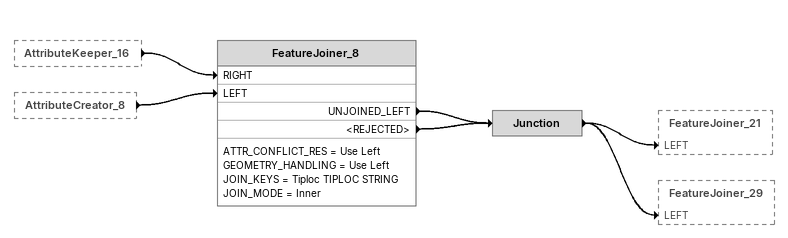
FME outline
AttributeKeeper_16 [outside]
    -> FeatureJoiner_8 [RIGHT]
AttributeCreator_8 [outside]
    -> FeatureJoiner_8 [LEFT]
FeatureJoiner_8
    ATTR_CONFLICT_RES = Use Left
    GEOMETRY_HANDLING = Use Left
    JOIN_KEYS = Tiploc TIPLOC STRING
    JOIN_MODE = Inner
    UNJOINED_LEFT -> Junction
    <REJECTED> -> Junction
Junction
    -> FeatureJoiner_21 [LEFT]
    -> FeatureJoiner_29 [LEFT]
